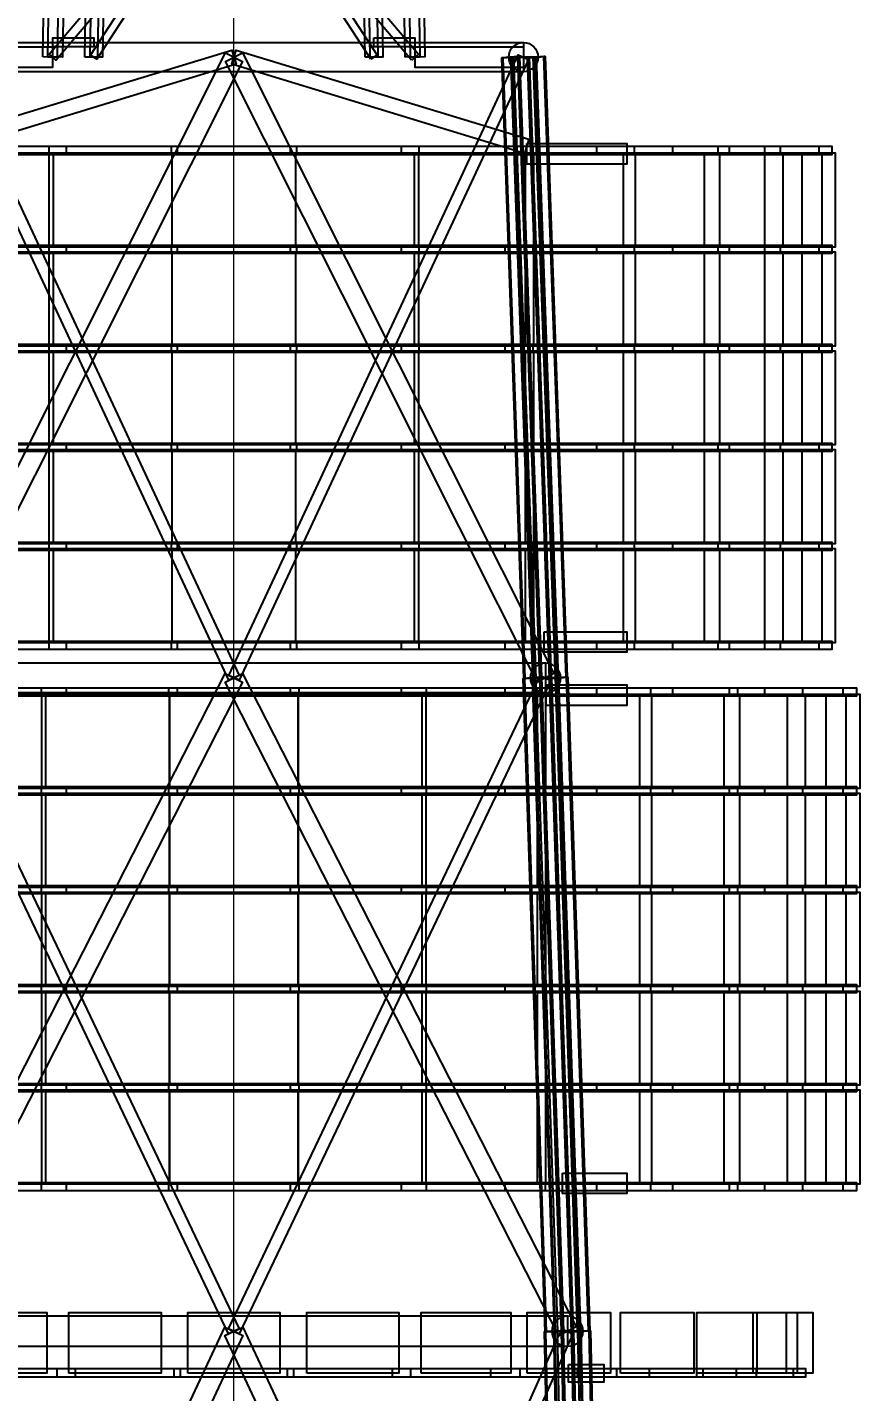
# Model space of a CAD drawing. Header units: millimetres. Extents: x -84906 to 117550, y -3000 to 338000.
# Drawn here: x -2211 to 6700, y 238352 to 252970 of the extents above; entities that cross this region are included whole.
import ezdxf

# ---------------------------------------------------------------- set-up
doc = ezdxf.new("R2010")
doc.units = ezdxf.units.MM
for name, color, linetype, lineweight in [('D-BMK-AXIS', 7, 'Continuous', 13), ('D-STR-ANTN', 7, 'Continuous', 25), ('D-STR-DIM', 7, 'Continuous', 13), ('D-STR-STRC', 7, 'Continuous', 25)]:
    doc.layers.add(name, color=color, linetype=linetype, lineweight=lineweight)
doc.styles.add('OpenSansCondensed-Light', font='OpenSansCondensed-Light.ttf')
doc.styles.add('TOWER_UNICODE', font='Arial Unicode.ttf')
doc.dimstyles.new('EZDXF', dxfattribs={"dimtxt": 0.25, "dimasz": 0.175, "dimexe": 0.375, "dimexo": 0.125, "dimgap": 0.1, "dimtad": 1, "dimlfac": 100, "dimzin": 12, "dimdsep": 46, "dimtxsty": 'OpenSansCondensed-Light', "dimblk": 'ARCHTICK', "dimcen": 2.5, "dimazin": 3, "dimtfac": 0.5, "dimtmove": 2, "dimatfit": 3})

# ---------------------------------------------------------------- blocks, each defined once
blk = doc.blocks.new('_ARCHTICK')
at = {"color": 0, "linetype": 'BYBLOCK', "const_width": 0.15}
blk.add_lwpolyline([(-0.5, -0.5), (0.5, 0.5)], dxfattribs=at)

msp = doc.modelspace()

# ---------------------------------------------------------------- linework, layer by layer
at = {"layer": 'D-BMK-AXIS'}
msp.add_line((0, -3000), (0, 338000), dxfattribs=at)
at = {"layer": 'D-STR-ANTN'}
for points in [[(-2045, 252651.8), (-1969.9, 257151.8), (-1760, 257148.2), (-1835, 252648.2)], [(-2045, 252651.8), (-1969.9, 257151.8), (-1760, 257148.2), (-1835, 252648.2)], [(-1990, 252650.8), (-1914.9, 257150.8), (-1814.9, 257149.2), (-1890, 252649.2)], [(-1990, 252650.8), (-1914.9, 257150.8), (-1814.9, 257149.2), (-1890, 252649.2)], [(-1978.2, 252682.3), (1826.8, 257182.3), (1903.1, 257117.7), (-1901.8, 252617.7)], [(-1978.2, 252682.3), (1826.8, 257182.3), (1903.1, 257117.7), (-1901.8, 252617.7)], [(1901.8, 252617.7), (-1903.1, 257117.7), (-1826.8, 257182.3), (1978.2, 252682.3)], [(1901.8, 252617.7), (-1903.1, 257117.7), (-1826.8, 257182.3), (1978.2, 252682.3)], [(-1595, 252651.6), (-1519.9, 257151.6), (-1330, 257148.4), (-1405, 252648.4)], [(-1595, 252651.6), (-1519.9, 257151.6), (-1330, 257148.4), (-1405, 252648.4)], [(-1540, 252650.7), (-1464.9, 257150.7), (-1384.9, 257149.3), (-1460, 252649.3)], [(-1540, 252650.7), (-1464.9, 257150.7), (-1384.9, 257149.3), (-1460, 252649.3)], [(-1533.5, 252671.8), (1391.4, 257171.8), (1458.5, 257128.2), (-1466.5, 252628.2)], [(-1533.5, 252671.8), (1391.4, 257171.8), (1458.5, 257128.2), (-1466.5, 252628.2)], [(1466.5, 252628.2), (-1458.5, 257128.2), (-1391.4, 257171.8), (1533.5, 252671.8)], [(1466.5, 252628.2), (-1458.5, 257128.2), (-1391.4, 257171.8), (1533.5, 252671.8)], [(1405, 252648.4), (1330, 257148.4), (1519.9, 257151.6), (1595, 252651.6)], [(1405, 252648.4), (1330, 257148.4), (1519.9, 257151.6), (1595, 252651.6)], [(1460, 252649.3), (1384.9, 257149.3), (1464.9, 257150.7), (1540, 252650.7)], [(1460, 252649.3), (1384.9, 257149.3), (1464.9, 257150.7), (1540, 252650.7)], [(1835, 252648.2), (1760, 257148.2), (1969.9, 257151.8), (2045, 252651.8)], [(1835, 252648.2), (1760, 257148.2), (1969.9, 257151.8), (2045, 252651.8)], [(1890, 252649.2), (1814.9, 257149.2), (1914.9, 257150.8), (1990, 252650.8)], [(1890, 252649.2), (1814.9, 257149.2), (1914.9, 257150.8), (1990, 252650.8)], [(-3100, 252760), (-1940, 252760), (-1940, 252540), (-3100, 252540)], [(-3100, 252760), (-1940, 252760), (-1940, 252540), (-3100, 252540)], [(-1497.3, 252762), (-1937.3, 252762), (-1937.3, 252858), (-1497.3, 252858)], [(-1497.3, 252762), (-1937.3, 252762), (-1937.3, 252858), (-1497.3, 252858)], [(1497.3, 252858), (1937.3, 252858), (1937.3, 252762), (1497.3, 252762)], [(1497.3, 252858), (1937.3, 252858), (1937.3, 252762), (1497.3, 252762)], [(3100, 252540), (1940, 252540), (1940, 252760), (3100, 252760)], [(3100, 252540), (1940, 252540), (1940, 252760), (3100, 252760)], [(-3157.3, 251771.5), (-23.3, 252726.5), (23.3, 252573.5), (-3110.6, 251618.5)], [(-3157.3, 251771.5), (-23.3, 252726.5), (23.3, 252573.5), (-3110.6, 251618.5)], [(3110.6, 251618.5), (-23.3, 252573.5), (23.3, 252726.5), (3157.3, 251771.5)], [(3110.6, 251618.5), (-23.3, 252573.5), (23.3, 252726.5), (3157.3, 251771.5)], [(3136.8, 251725), (4207.3, 251725), (4207.3, 251505), (3136.8, 251505)], [(3136.8, 251725), (4207.3, 251725), (4207.3, 251505), (3136.8, 251505)], [(-3206.8, 250615), (-3206.8, 251625), (-1934.4, 251625), (-1934.4, 250615)], [(-3206.8, 250615), (-3206.8, 251625), (-1934.4, 251625), (-1934.4, 250615)], [(-3201.5, 251605), (-3201.5, 251695), (-1795.4, 251695), (-1795.4, 251605)], [(-3201.5, 251605), (-3201.5, 251695), (-1795.4, 251695), (-1795.4, 251605)], [(-1978.6, 251605), (-1978.6, 251695), (-607.3, 251695), (-607.3, 251605)], [(-1978.6, 251605), (-1978.6, 251695), (-607.3, 251695), (-607.3, 251605)], [(-1976.1, 250615), (-1976.1, 251625), (-663.4, 251625), (-663.4, 250615)], [(-1976.1, 250615), (-1976.1, 251625), (-663.4, 251625), (-663.4, 250615)], [(-669.3, 251605), (-669.3, 251695), (669.3, 251695), (669.3, 251605)], [(-669.3, 251605), (-669.3, 251695), (669.3, 251695), (669.3, 251605)], [(-659, 250615), (-659, 251625), (659, 251625), (659, 250615)], [(-659, 250615), (-659, 251625), (659, 251625), (659, 250615)], [(607.3, 251605), (607.3, 251695), (1978.6, 251695), (1978.6, 251605)], [(607.3, 251605), (607.3, 251695), (1978.6, 251695), (1978.6, 251605)], [(663.4, 250615), (663.4, 251625), (1976.1, 251625), (1976.1, 250615)], [(663.4, 250615), (663.4, 251625), (1976.1, 251625), (1976.1, 250615)], [(1795.4, 251605), (1795.4, 251695), (3201.5, 251695), (3201.5, 251605)], [(1795.4, 251605), (1795.4, 251695), (3201.5, 251695), (3201.5, 251605)], [(1934.4, 250615), (1934.4, 251625), (3206.8, 251625), (3206.8, 250615)], [(1934.4, 250615), (1934.4, 251625), (3206.8, 251625), (3206.8, 250615)], [(2905, 251605), (2905, 251695), (4284.4, 251695), (4284.4, 251605)], [(2905, 251605), (2905, 251695), (4284.4, 251695), (4284.4, 251605)], [(3120.7, 250615), (3120.7, 251625), (4297.4, 251625), (4297.4, 250615)], [(3120.7, 250615), (3120.7, 251625), (4297.4, 251625), (4297.4, 250615)], [(3887.6, 251605), (3887.6, 251695), (5180.1, 251695), (5180.1, 251605)], [(3887.6, 251605), (3887.6, 251695), (5180.1, 251695), (5180.1, 251605)], [(4170.7, 250615), (4170.7, 251625), (5200.2, 251625), (5200.2, 250615)], [(4170.7, 250615), (4170.7, 251625), (5200.2, 251625), (5200.2, 250615)], [(4700.4, 251605), (4700.4, 251695), (5849.4, 251695), (5849.4, 251605)], [(4700.4, 251605), (4700.4, 251695), (5849.4, 251695), (5849.4, 251605)], [(5038.4, 250615), (5038.4, 251625), (5875.7, 251625), (5875.7, 250615)], [(5038.4, 250615), (5038.4, 251625), (5875.7, 251625), (5875.7, 250615)], [(5307.7, 251605), (5307.7, 251695), (6263.1, 251695), (6263.1, 251605)], [(5307.7, 251605), (5307.7, 251695), (6263.1, 251695), (6263.1, 251605)], [(5683, 251605), (5683, 251695), (6403, 251695), (6403, 251605)], [(5683, 251605), (5683, 251695), (6403, 251695), (6403, 251605)], [(5685.9, 250615), (5685.9, 251625), (6294.4, 251625), (6294.4, 250615)], [(5685.9, 250615), (5685.9, 251625), (6294.4, 251625), (6294.4, 250615)], [(6084.9, 250615), (6084.9, 251625), (6438, 251625), (6438, 250615)], [(6084.9, 250615), (6084.9, 251625), (6438, 251625), (6438, 250615)], [(-3206.8, 249555), (-3206.8, 250565), (-1934.4, 250565), (-1934.4, 249555)], [(-3206.8, 249555), (-3206.8, 250565), (-1934.4, 250565), (-1934.4, 249555)], [(-3201.5, 250545), (-3201.5, 250635), (-1795.4, 250635), (-1795.4, 250545)], [(-3201.5, 250545), (-3201.5, 250635), (-1795.4, 250635), (-1795.4, 250545)], [(-1978.6, 250545), (-1978.6, 250635), (-607.3, 250635), (-607.3, 250545)], [(-1978.6, 250545), (-1978.6, 250635), (-607.3, 250635), (-607.3, 250545)], [(-1976.1, 249555), (-1976.1, 250565), (-663.4, 250565), (-663.4, 249555)], [(-1976.1, 249555), (-1976.1, 250565), (-663.4, 250565), (-663.4, 249555)], [(-669.3, 250545), (-669.3, 250635), (669.3, 250635), (669.3, 250545)], [(-669.3, 250545), (-669.3, 250635), (669.3, 250635), (669.3, 250545)], [(-659, 249555), (-659, 250565), (659, 250565), (659, 249555)], [(-659, 249555), (-659, 250565), (659, 250565), (659, 249555)], [(607.3, 250545), (607.3, 250635), (1978.6, 250635), (1978.6, 250545)], [(607.3, 250545), (607.3, 250635), (1978.6, 250635), (1978.6, 250545)], [(663.4, 249555), (663.4, 250565), (1976.1, 250565), (1976.1, 249555)], [(663.4, 249555), (663.4, 250565), (1976.1, 250565), (1976.1, 249555)], [(1795.4, 250545), (1795.4, 250635), (3201.5, 250635), (3201.5, 250545)], [(1795.4, 250545), (1795.4, 250635), (3201.5, 250635), (3201.5, 250545)], [(1934.4, 249555), (1934.4, 250565), (3206.8, 250565), (3206.8, 249555)], [(1934.4, 249555), (1934.4, 250565), (3206.8, 250565), (3206.8, 249555)], [(2905, 250545), (2905, 250635), (4284.4, 250635), (4284.4, 250545)], [(2905, 250545), (2905, 250635), (4284.4, 250635), (4284.4, 250545)], [(3120.7, 249555), (3120.7, 250565), (4297.4, 250565), (4297.4, 249555)], [(3120.7, 249555), (3120.7, 250565), (4297.4, 250565), (4297.4, 249555)], [(3887.6, 250545), (3887.6, 250635), (5180.1, 250635), (5180.1, 250545)], [(3887.6, 250545), (3887.6, 250635), (5180.1, 250635), (5180.1, 250545)], [(4170.7, 249555), (4170.7, 250565), (5200.2, 250565), (5200.2, 249555)], [(4170.7, 249555), (4170.7, 250565), (5200.2, 250565), (5200.2, 249555)], [(4700.4, 250545), (4700.4, 250635), (5849.4, 250635), (5849.4, 250545)], [(4700.4, 250545), (4700.4, 250635), (5849.4, 250635), (5849.4, 250545)], [(5038.4, 249555), (5038.4, 250565), (5875.7, 250565), (5875.7, 249555)], [(5038.4, 249555), (5038.4, 250565), (5875.7, 250565), (5875.7, 249555)], [(5307.7, 250545), (5307.7, 250635), (6263.1, 250635), (6263.1, 250545)], [(5307.7, 250545), (5307.7, 250635), (6263.1, 250635), (6263.1, 250545)], [(5683, 250545), (5683, 250635), (6403, 250635), (6403, 250545)], [(5683, 250545), (5683, 250635), (6403, 250635), (6403, 250545)], [(5685.9, 249555), (5685.9, 250565), (6294.4, 250565), (6294.4, 249555)], [(5685.9, 249555), (5685.9, 250565), (6294.4, 250565), (6294.4, 249555)], [(6084.9, 249555), (6084.9, 250565), (6438, 250565), (6438, 249555)], [(6084.9, 249555), (6084.9, 250565), (6438, 250565), (6438, 249555)], [(-3201.5, 249485), (-3201.5, 249575), (-1795.4, 249575), (-1795.4, 249485)], [(-3201.5, 249485), (-3201.5, 249575), (-1795.4, 249575), (-1795.4, 249485)], [(-1978.6, 249485), (-1978.6, 249575), (-607.3, 249575), (-607.3, 249485)], [(-1978.6, 249485), (-1978.6, 249575), (-607.3, 249575), (-607.3, 249485)], [(-669.3, 249485), (-669.3, 249575), (669.3, 249575), (669.3, 249485)], [(-669.3, 249485), (-669.3, 249575), (669.3, 249575), (669.3, 249485)], [(607.3, 249485), (607.3, 249575), (1978.6, 249575), (1978.6, 249485)], [(607.3, 249485), (607.3, 249575), (1978.6, 249575), (1978.6, 249485)], [(1795.4, 249485), (1795.4, 249575), (3201.5, 249575), (3201.5, 249485)], [(1795.4, 249485), (1795.4, 249575), (3201.5, 249575), (3201.5, 249485)], [(2905, 249485), (2905, 249575), (4284.4, 249575), (4284.4, 249485)], [(2905, 249485), (2905, 249575), (4284.4, 249575), (4284.4, 249485)], [(3887.6, 249485), (3887.6, 249575), (5180.1, 249575), (5180.1, 249485)], [(3887.6, 249485), (3887.6, 249575), (5180.1, 249575), (5180.1, 249485)], [(4700.4, 249485), (4700.4, 249575), (5849.4, 249575), (5849.4, 249485)], [(4700.4, 249485), (4700.4, 249575), (5849.4, 249575), (5849.4, 249485)], [(5307.7, 249485), (5307.7, 249575), (6263.1, 249575), (6263.1, 249485)], [(5307.7, 249485), (5307.7, 249575), (6263.1, 249575), (6263.1, 249485)], [(5683, 249485), (5683, 249575), (6403, 249575), (6403, 249485)], [(5683, 249485), (5683, 249575), (6403, 249575), (6403, 249485)], [(-3206.8, 248495), (-3206.8, 249505), (-1934.4, 249505), (-1934.4, 248495)], [(-3206.8, 248495), (-3206.8, 249505), (-1934.4, 249505), (-1934.4, 248495)], [(-1976.1, 248495), (-1976.1, 249505), (-663.4, 249505), (-663.4, 248495)], [(-1976.1, 248495), (-1976.1, 249505), (-663.4, 249505), (-663.4, 248495)], [(-659, 248495), (-659, 249505), (659, 249505), (659, 248495)], [(-659, 248495), (-659, 249505), (659, 249505), (659, 248495)], [(663.4, 248495), (663.4, 249505), (1976.1, 249505), (1976.1, 248495)], [(663.4, 248495), (663.4, 249505), (1976.1, 249505), (1976.1, 248495)], [(1934.4, 248495), (1934.4, 249505), (3206.8, 249505), (3206.8, 248495)], [(1934.4, 248495), (1934.4, 249505), (3206.8, 249505), (3206.8, 248495)], [(3120.7, 248495), (3120.7, 249505), (4297.4, 249505), (4297.4, 248495)], [(3120.7, 248495), (3120.7, 249505), (4297.4, 249505), (4297.4, 248495)], [(4170.7, 248495), (4170.7, 249505), (5200.2, 249505), (5200.2, 248495)], [(4170.7, 248495), (4170.7, 249505), (5200.2, 249505), (5200.2, 248495)], [(5038.4, 248495), (5038.4, 249505), (5875.7, 249505), (5875.7, 248495)], [(5038.4, 248495), (5038.4, 249505), (5875.7, 249505), (5875.7, 248495)], [(5685.9, 248495), (5685.9, 249505), (6294.4, 249505), (6294.4, 248495)], [(5685.9, 248495), (5685.9, 249505), (6294.4, 249505), (6294.4, 248495)], [(6084.9, 248495), (6084.9, 249505), (6438, 249505), (6438, 248495)], [(6084.9, 248495), (6084.9, 249505), (6438, 249505), (6438, 248495)], [(-3201.5, 248425), (-3201.5, 248515), (-1795.4, 248515), (-1795.4, 248425)], [(-3201.5, 248425), (-3201.5, 248515), (-1795.4, 248515), (-1795.4, 248425)], [(-1978.6, 248425), (-1978.6, 248515), (-607.3, 248515), (-607.3, 248425)], [(-1978.6, 248425), (-1978.6, 248515), (-607.3, 248515), (-607.3, 248425)], [(-669.3, 248425), (-669.3, 248515), (669.3, 248515), (669.3, 248425)], [(-669.3, 248425), (-669.3, 248515), (669.3, 248515), (669.3, 248425)], [(607.3, 248425), (607.3, 248515), (1978.6, 248515), (1978.6, 248425)], [(607.3, 248425), (607.3, 248515), (1978.6, 248515), (1978.6, 248425)], [(1795.4, 248425), (1795.4, 248515), (3201.5, 248515), (3201.5, 248425)], [(1795.4, 248425), (1795.4, 248515), (3201.5, 248515), (3201.5, 248425)], [(2905, 248425), (2905, 248515), (4284.4, 248515), (4284.4, 248425)], [(2905, 248425), (2905, 248515), (4284.4, 248515), (4284.4, 248425)], [(3887.6, 248425), (3887.6, 248515), (5180.1, 248515), (5180.1, 248425)], [(3887.6, 248425), (3887.6, 248515), (5180.1, 248515), (5180.1, 248425)], [(4700.4, 248425), (4700.4, 248515), (5849.4, 248515), (5849.4, 248425)], [(4700.4, 248425), (4700.4, 248515), (5849.4, 248515), (5849.4, 248425)], [(5307.7, 248425), (5307.7, 248515), (6263.1, 248515), (6263.1, 248425)], [(5307.7, 248425), (5307.7, 248515), (6263.1, 248515), (6263.1, 248425)], [(5683, 248425), (5683, 248515), (6403, 248515), (6403, 248425)], [(5683, 248425), (5683, 248515), (6403, 248515), (6403, 248425)], [(-3206.8, 247435), (-3206.8, 248445), (-1934.4, 248445), (-1934.4, 247435)], [(-3206.8, 247435), (-3206.8, 248445), (-1934.4, 248445), (-1934.4, 247435)], [(-1976.1, 247435), (-1976.1, 248445), (-663.4, 248445), (-663.4, 247435)], [(-1976.1, 247435), (-1976.1, 248445), (-663.4, 248445), (-663.4, 247435)], [(-659, 247435), (-659, 248445), (659, 248445), (659, 247435)], [(-659, 247435), (-659, 248445), (659, 248445), (659, 247435)], [(663.4, 247435), (663.4, 248445), (1976.1, 248445), (1976.1, 247435)], [(663.4, 247435), (663.4, 248445), (1976.1, 248445), (1976.1, 247435)], [(1934.4, 247435), (1934.4, 248445), (3206.8, 248445), (3206.8, 247435)], [(1934.4, 247435), (1934.4, 248445), (3206.8, 248445), (3206.8, 247435)], [(3120.7, 247435), (3120.7, 248445), (4297.4, 248445), (4297.4, 247435)], [(3120.7, 247435), (3120.7, 248445), (4297.4, 248445), (4297.4, 247435)], [(4170.7, 247435), (4170.7, 248445), (5200.2, 248445), (5200.2, 247435)], [(4170.7, 247435), (4170.7, 248445), (5200.2, 248445), (5200.2, 247435)], [(5038.4, 247435), (5038.4, 248445), (5875.7, 248445), (5875.7, 247435)], [(5038.4, 247435), (5038.4, 248445), (5875.7, 248445), (5875.7, 247435)], [(5685.9, 247435), (5685.9, 248445), (6294.4, 248445), (6294.4, 247435)], [(5685.9, 247435), (5685.9, 248445), (6294.4, 248445), (6294.4, 247435)], [(6084.9, 247435), (6084.9, 248445), (6438, 248445), (6438, 247435)], [(6084.9, 247435), (6084.9, 248445), (6438, 248445), (6438, 247435)], [(-3206.8, 246375), (-3206.8, 247385), (-1934.4, 247385), (-1934.4, 246375)], [(-3206.8, 246375), (-3206.8, 247385), (-1934.4, 247385), (-1934.4, 246375)], [(-3201.5, 247365), (-3201.5, 247455), (-1795.4, 247455), (-1795.4, 247365)], [(-3201.5, 247365), (-3201.5, 247455), (-1795.4, 247455), (-1795.4, 247365)], [(-1978.6, 247365), (-1978.6, 247455), (-607.3, 247455), (-607.3, 247365)], [(-1978.6, 247365), (-1978.6, 247455), (-607.3, 247455), (-607.3, 247365)], [(-1976.1, 246375), (-1976.1, 247385), (-663.4, 247385), (-663.4, 246375)], [(-1976.1, 246375), (-1976.1, 247385), (-663.4, 247385), (-663.4, 246375)], [(-669.3, 247365), (-669.3, 247455), (669.3, 247455), (669.3, 247365)], [(-669.3, 247365), (-669.3, 247455), (669.3, 247455), (669.3, 247365)], [(-659, 246375), (-659, 247385), (659, 247385), (659, 246375)], [(-659, 246375), (-659, 247385), (659, 247385), (659, 246375)], [(607.3, 247365), (607.3, 247455), (1978.6, 247455), (1978.6, 247365)], [(607.3, 247365), (607.3, 247455), (1978.6, 247455), (1978.6, 247365)], [(663.4, 246375), (663.4, 247385), (1976.1, 247385), (1976.1, 246375)], [(663.4, 246375), (663.4, 247385), (1976.1, 247385), (1976.1, 246375)], [(1795.4, 247365), (1795.4, 247455), (3201.5, 247455), (3201.5, 247365)], [(1795.4, 247365), (1795.4, 247455), (3201.5, 247455), (3201.5, 247365)], [(1934.4, 246375), (1934.4, 247385), (3206.8, 247385), (3206.8, 246375)], [(1934.4, 246375), (1934.4, 247385), (3206.8, 247385), (3206.8, 246375)], [(2905, 247365), (2905, 247455), (4284.4, 247455), (4284.4, 247365)], [(2905, 247365), (2905, 247455), (4284.4, 247455), (4284.4, 247365)], [(3120.7, 246375), (3120.7, 247385), (4297.4, 247385), (4297.4, 246375)], [(3120.7, 246375), (3120.7, 247385), (4297.4, 247385), (4297.4, 246375)], [(3887.6, 247365), (3887.6, 247455), (5180.1, 247455), (5180.1, 247365)], [(3887.6, 247365), (3887.6, 247455), (5180.1, 247455), (5180.1, 247365)], [(4170.7, 246375), (4170.7, 247385), (5200.2, 247385), (5200.2, 246375)], [(4170.7, 246375), (4170.7, 247385), (5200.2, 247385), (5200.2, 246375)], [(4700.4, 247365), (4700.4, 247455), (5849.4, 247455), (5849.4, 247365)], [(4700.4, 247365), (4700.4, 247455), (5849.4, 247455), (5849.4, 247365)], [(5038.4, 246375), (5038.4, 247385), (5875.7, 247385), (5875.7, 246375)], [(5038.4, 246375), (5038.4, 247385), (5875.7, 247385), (5875.7, 246375)], [(5307.7, 247365), (5307.7, 247455), (6263.1, 247455), (6263.1, 247365)], [(5307.7, 247365), (5307.7, 247455), (6263.1, 247455), (6263.1, 247365)], [(5683, 247365), (5683, 247455), (6403, 247455), (6403, 247365)], [(5683, 247365), (5683, 247455), (6403, 247455), (6403, 247365)], [(5685.9, 246375), (5685.9, 247385), (6294.4, 247385), (6294.4, 246375)], [(5685.9, 246375), (5685.9, 247385), (6294.4, 247385), (6294.4, 246375)], [(6084.9, 246375), (6084.9, 247385), (6438, 247385), (6438, 246375)], [(6084.9, 246375), (6084.9, 247385), (6438, 247385), (6438, 246375)], [(3322.8, 246495), (4207.3, 246495), (4207.3, 246275), (3322.8, 246275)], [(3322.8, 246495), (4207.3, 246495), (4207.3, 246275), (3322.8, 246275)], [(-3201.5, 246305), (-3201.5, 246395), (-1795.4, 246395), (-1795.4, 246305)], [(-3201.5, 246305), (-3201.5, 246395), (-1795.4, 246395), (-1795.4, 246305)], [(-1978.6, 246305), (-1978.6, 246395), (-607.3, 246395), (-607.3, 246305)], [(-1978.6, 246305), (-1978.6, 246395), (-607.3, 246395), (-607.3, 246305)], [(-669.3, 246305), (-669.3, 246395), (669.3, 246395), (669.3, 246305)], [(-669.3, 246305), (-669.3, 246395), (669.3, 246395), (669.3, 246305)], [(607.3, 246305), (607.3, 246395), (1978.6, 246395), (1978.6, 246305)], [(607.3, 246305), (607.3, 246395), (1978.6, 246395), (1978.6, 246305)], [(1795.4, 246305), (1795.4, 246395), (3201.5, 246395), (3201.5, 246305)], [(1795.4, 246305), (1795.4, 246395), (3201.5, 246395), (3201.5, 246305)], [(2905, 246305), (2905, 246395), (4284.4, 246395), (4284.4, 246305)], [(2905, 246305), (2905, 246395), (4284.4, 246395), (4284.4, 246305)], [(3887.6, 246305), (3887.6, 246395), (5180.1, 246395), (5180.1, 246305)], [(3887.6, 246305), (3887.6, 246395), (5180.1, 246395), (5180.1, 246305)], [(4700.4, 246305), (4700.4, 246395), (5849.4, 246395), (5849.4, 246305)], [(4700.4, 246305), (4700.4, 246395), (5849.4, 246395), (5849.4, 246305)], [(5307.7, 246305), (5307.7, 246395), (6263.1, 246395), (6263.1, 246305)], [(5307.7, 246305), (5307.7, 246395), (6263.1, 246395), (6263.1, 246305)], [(5683, 246305), (5683, 246395), (6403, 246395), (6403, 246305)], [(5683, 246305), (5683, 246395), (6403, 246395), (6403, 246305)], [(-3332.5, 245805), (-3332.5, 245895), (-1795.4, 245895), (-1795.4, 245805)], [(-3332.5, 245805), (-3332.5, 245895), (-1795.4, 245895), (-1795.4, 245805)], [(-2059.6, 245805), (-2059.6, 245895), (-607.3, 245895), (-607.3, 245805)], [(-2059.6, 245805), (-2059.6, 245895), (-607.3, 245895), (-607.3, 245805)], [(-696.7, 245805), (-696.7, 245895), (696.7, 245895), (696.7, 245805)], [(-696.7, 245805), (-696.7, 245895), (696.7, 245895), (696.7, 245805)], [(607.3, 245805), (607.3, 245895), (2059.6, 245895), (2059.6, 245805)], [(607.3, 245805), (607.3, 245895), (2059.6, 245895), (2059.6, 245805)], [(1795.4, 245805), (1795.4, 245895), (3332.5, 245895), (3332.5, 245805)], [(1795.4, 245805), (1795.4, 245895), (3332.5, 245895), (3332.5, 245805)], [(2905, 245805), (2905, 245895), (4459.8, 245895), (4459.8, 245805)], [(2905, 245805), (2905, 245895), (4459.8, 245895), (4459.8, 245805)], [(3342.7, 245925), (4207.3, 245925), (4207.3, 245705), (3342.7, 245705)], [(3342.7, 245925), (4207.3, 245925), (4207.3, 245705), (3342.7, 245705)], [(3887.6, 245805), (3887.6, 245895), (5392.1, 245895), (5392.1, 245805)], [(3887.6, 245805), (3887.6, 245895), (5392.1, 245895), (5392.1, 245805)], [(4700.4, 245805), (4700.4, 245895), (6088.8, 245895), (6088.8, 245805)], [(4700.4, 245805), (4700.4, 245895), (6088.8, 245895), (6088.8, 245805)], [(5307.7, 245805), (5307.7, 245895), (6519.4, 245895), (6519.4, 245805)], [(5307.7, 245805), (5307.7, 245895), (6519.4, 245895), (6519.4, 245805)], [(5683, 245805), (5683, 245895), (6665, 245895), (6665, 245805)], [(5683, 245805), (5683, 245895), (6665, 245895), (6665, 245805)], [(-3337.3, 244815), (-3337.3, 245825), (-2015.9, 245825), (-2015.9, 244815)], [(-3337.3, 244815), (-3337.3, 245825), (-2015.9, 245825), (-2015.9, 244815)], [(-2056.5, 244815), (-2056.5, 245825), (-691.4, 245825), (-691.4, 244815)], [(-2056.5, 244815), (-2056.5, 245825), (-691.4, 245825), (-691.4, 244815)], [(-685.8, 244815), (-685.8, 245825), (685.8, 245825), (685.8, 244815)], [(-685.8, 244815), (-685.8, 245825), (685.8, 245825), (685.8, 244815)], [(691.4, 244815), (691.4, 245825), (2056.5, 245825), (2056.5, 244815)], [(691.4, 244815), (691.4, 245825), (2056.5, 245825), (2056.5, 244815)], [(2015.9, 244815), (2015.9, 245825), (3337.3, 245825), (3337.3, 244815)], [(2015.9, 244815), (2015.9, 245825), (3337.3, 245825), (3337.3, 244815)], [(3252.2, 244815), (3252.2, 245825), (4472.3, 245825), (4472.3, 244815)], [(3252.2, 244815), (3252.2, 245825), (4472.3, 245825), (4472.3, 244815)], [(4346.5, 244815), (4346.5, 245825), (5411.8, 245825), (5411.8, 244815)], [(4346.5, 244815), (4346.5, 245825), (5411.8, 245825), (5411.8, 244815)], [(5250.7, 244815), (5250.7, 245825), (6114.8, 245825), (6114.8, 244815)], [(5250.7, 244815), (5250.7, 245825), (6114.8, 245825), (6114.8, 244815)], [(5925.5, 244815), (5925.5, 245825), (6550.5, 245825), (6550.5, 244815)], [(5925.5, 244815), (5925.5, 245825), (6550.5, 245825), (6550.5, 244815)], [(6341.3, 244815), (6341.3, 245825), (6700, 245825), (6700, 244815)], [(6341.3, 244815), (6341.3, 245825), (6700, 245825), (6700, 244815)], [(-3337.3, 243755), (-3337.3, 244765), (-2015.9, 244765), (-2015.9, 243755)], [(-3337.3, 243755), (-3337.3, 244765), (-2015.9, 244765), (-2015.9, 243755)], [(-3332.5, 244745), (-3332.5, 244835), (-1795.4, 244835), (-1795.4, 244745)], [(-3332.5, 244745), (-3332.5, 244835), (-1795.4, 244835), (-1795.4, 244745)], [(-2059.6, 244745), (-2059.6, 244835), (-607.3, 244835), (-607.3, 244745)], [(-2059.6, 244745), (-2059.6, 244835), (-607.3, 244835), (-607.3, 244745)], [(-2056.5, 243755), (-2056.5, 244765), (-691.4, 244765), (-691.4, 243755)], [(-2056.5, 243755), (-2056.5, 244765), (-691.4, 244765), (-691.4, 243755)], [(-696.7, 244745), (-696.7, 244835), (696.7, 244835), (696.7, 244745)], [(-696.7, 244745), (-696.7, 244835), (696.7, 244835), (696.7, 244745)], [(-685.8, 243755), (-685.8, 244765), (685.8, 244765), (685.8, 243755)], [(-685.8, 243755), (-685.8, 244765), (685.8, 244765), (685.8, 243755)], [(607.3, 244745), (607.3, 244835), (2059.6, 244835), (2059.6, 244745)], [(607.3, 244745), (607.3, 244835), (2059.6, 244835), (2059.6, 244745)], [(691.4, 243755), (691.4, 244765), (2056.5, 244765), (2056.5, 243755)], [(691.4, 243755), (691.4, 244765), (2056.5, 244765), (2056.5, 243755)], [(1795.4, 244745), (1795.4, 244835), (3332.5, 244835), (3332.5, 244745)], [(1795.4, 244745), (1795.4, 244835), (3332.5, 244835), (3332.5, 244745)], [(2015.9, 243755), (2015.9, 244765), (3337.3, 244765), (3337.3, 243755)], [(2015.9, 243755), (2015.9, 244765), (3337.3, 244765), (3337.3, 243755)], [(2905, 244745), (2905, 244835), (4459.8, 244835), (4459.8, 244745)], [(2905, 244745), (2905, 244835), (4459.8, 244835), (4459.8, 244745)], [(3252.2, 243755), (3252.2, 244765), (4472.3, 244765), (4472.3, 243755)], [(3252.2, 243755), (3252.2, 244765), (4472.3, 244765), (4472.3, 243755)], [(3887.6, 244745), (3887.6, 244835), (5392.1, 244835), (5392.1, 244745)], [(3887.6, 244745), (3887.6, 244835), (5392.1, 244835), (5392.1, 244745)], [(4346.5, 243755), (4346.5, 244765), (5411.8, 244765), (5411.8, 243755)], [(4346.5, 243755), (4346.5, 244765), (5411.8, 244765), (5411.8, 243755)], [(4700.4, 244745), (4700.4, 244835), (6088.8, 244835), (6088.8, 244745)], [(4700.4, 244745), (4700.4, 244835), (6088.8, 244835), (6088.8, 244745)], [(5250.7, 243755), (5250.7, 244765), (6114.8, 244765), (6114.8, 243755)], [(5250.7, 243755), (5250.7, 244765), (6114.8, 244765), (6114.8, 243755)], [(5307.7, 244745), (5307.7, 244835), (6519.4, 244835), (6519.4, 244745)], [(5307.7, 244745), (5307.7, 244835), (6519.4, 244835), (6519.4, 244745)], [(5683, 244745), (5683, 244835), (6665, 244835), (6665, 244745)], [(5683, 244745), (5683, 244835), (6665, 244835), (6665, 244745)], [(5925.5, 243755), (5925.5, 244765), (6550.5, 244765), (6550.5, 243755)], [(5925.5, 243755), (5925.5, 244765), (6550.5, 244765), (6550.5, 243755)], [(6341.3, 243755), (6341.3, 244765), (6700, 244765), (6700, 243755)], [(6341.3, 243755), (6341.3, 244765), (6700, 244765), (6700, 243755)], [(-3337.3, 242695), (-3337.3, 243705), (-2015.9, 243705), (-2015.9, 242695)], [(-3337.3, 242695), (-3337.3, 243705), (-2015.9, 243705), (-2015.9, 242695)], [(-3332.5, 243685), (-3332.5, 243775), (-1795.4, 243775), (-1795.4, 243685)], [(-3332.5, 243685), (-3332.5, 243775), (-1795.4, 243775), (-1795.4, 243685)], [(-2059.6, 243685), (-2059.6, 243775), (-607.3, 243775), (-607.3, 243685)], [(-2059.6, 243685), (-2059.6, 243775), (-607.3, 243775), (-607.3, 243685)], [(-2056.5, 242695), (-2056.5, 243705), (-691.4, 243705), (-691.4, 242695)], [(-2056.5, 242695), (-2056.5, 243705), (-691.4, 243705), (-691.4, 242695)], [(-696.7, 243685), (-696.7, 243775), (696.7, 243775), (696.7, 243685)], [(-696.7, 243685), (-696.7, 243775), (696.7, 243775), (696.7, 243685)], [(-685.8, 242695), (-685.8, 243705), (685.8, 243705), (685.8, 242695)], [(-685.8, 242695), (-685.8, 243705), (685.8, 243705), (685.8, 242695)], [(607.3, 243685), (607.3, 243775), (2059.6, 243775), (2059.6, 243685)], [(607.3, 243685), (607.3, 243775), (2059.6, 243775), (2059.6, 243685)], [(691.4, 242695), (691.4, 243705), (2056.5, 243705), (2056.5, 242695)], [(691.4, 242695), (691.4, 243705), (2056.5, 243705), (2056.5, 242695)], [(1795.4, 243685), (1795.4, 243775), (3332.5, 243775), (3332.5, 243685)], [(1795.4, 243685), (1795.4, 243775), (3332.5, 243775), (3332.5, 243685)], [(2015.9, 242695), (2015.9, 243705), (3337.3, 243705), (3337.3, 242695)], [(2015.9, 242695), (2015.9, 243705), (3337.3, 243705), (3337.3, 242695)], [(2905, 243685), (2905, 243775), (4459.8, 243775), (4459.8, 243685)], [(2905, 243685), (2905, 243775), (4459.8, 243775), (4459.8, 243685)], [(3252.2, 242695), (3252.2, 243705), (4472.3, 243705), (4472.3, 242695)], [(3252.2, 242695), (3252.2, 243705), (4472.3, 243705), (4472.3, 242695)], [(3887.6, 243685), (3887.6, 243775), (5392.1, 243775), (5392.1, 243685)], [(3887.6, 243685), (3887.6, 243775), (5392.1, 243775), (5392.1, 243685)], [(4346.5, 242695), (4346.5, 243705), (5411.8, 243705), (5411.8, 242695)], [(4346.5, 242695), (4346.5, 243705), (5411.8, 243705), (5411.8, 242695)], [(4700.4, 243685), (4700.4, 243775), (6088.8, 243775), (6088.8, 243685)], [(4700.4, 243685), (4700.4, 243775), (6088.8, 243775), (6088.8, 243685)], [(5250.7, 242695), (5250.7, 243705), (6114.8, 243705), (6114.8, 242695)], [(5250.7, 242695), (5250.7, 243705), (6114.8, 243705), (6114.8, 242695)], [(5307.7, 243685), (5307.7, 243775), (6519.4, 243775), (6519.4, 243685)], [(5307.7, 243685), (5307.7, 243775), (6519.4, 243775), (6519.4, 243685)], [(5683, 243685), (5683, 243775), (6665, 243775), (6665, 243685)], [(5683, 243685), (5683, 243775), (6665, 243775), (6665, 243685)], [(5925.5, 242695), (5925.5, 243705), (6550.5, 243705), (6550.5, 242695)], [(5925.5, 242695), (5925.5, 243705), (6550.5, 243705), (6550.5, 242695)], [(6341.3, 242695), (6341.3, 243705), (6700, 243705), (6700, 242695)], [(6341.3, 242695), (6341.3, 243705), (6700, 243705), (6700, 242695)], [(-3332.5, 242625), (-3332.5, 242715), (-1795.4, 242715), (-1795.4, 242625)], [(-3332.5, 242625), (-3332.5, 242715), (-1795.4, 242715), (-1795.4, 242625)], [(-2059.6, 242625), (-2059.6, 242715), (-607.3, 242715), (-607.3, 242625)], [(-2059.6, 242625), (-2059.6, 242715), (-607.3, 242715), (-607.3, 242625)], [(-696.7, 242625), (-696.7, 242715), (696.7, 242715), (696.7, 242625)], [(-696.7, 242625), (-696.7, 242715), (696.7, 242715), (696.7, 242625)], [(607.3, 242625), (607.3, 242715), (2059.6, 242715), (2059.6, 242625)], [(607.3, 242625), (607.3, 242715), (2059.6, 242715), (2059.6, 242625)], [(1795.4, 242625), (1795.4, 242715), (3332.5, 242715), (3332.5, 242625)], [(1795.4, 242625), (1795.4, 242715), (3332.5, 242715), (3332.5, 242625)], [(2905, 242625), (2905, 242715), (4459.8, 242715), (4459.8, 242625)], [(2905, 242625), (2905, 242715), (4459.8, 242715), (4459.8, 242625)], [(3887.6, 242625), (3887.6, 242715), (5392.1, 242715), (5392.1, 242625)], [(3887.6, 242625), (3887.6, 242715), (5392.1, 242715), (5392.1, 242625)], [(4700.4, 242625), (4700.4, 242715), (6088.8, 242715), (6088.8, 242625)], [(4700.4, 242625), (4700.4, 242715), (6088.8, 242715), (6088.8, 242625)], [(5307.7, 242625), (5307.7, 242715), (6519.4, 242715), (6519.4, 242625)], [(5307.7, 242625), (5307.7, 242715), (6519.4, 242715), (6519.4, 242625)], [(5683, 242625), (5683, 242715), (6665, 242715), (6665, 242625)], [(5683, 242625), (5683, 242715), (6665, 242715), (6665, 242625)], [(-3337.3, 241635), (-3337.3, 242645), (-2015.9, 242645), (-2015.9, 241635)], [(-3337.3, 241635), (-3337.3, 242645), (-2015.9, 242645), (-2015.9, 241635)], [(-2056.5, 241635), (-2056.5, 242645), (-691.4, 242645), (-691.4, 241635)], [(-2056.5, 241635), (-2056.5, 242645), (-691.4, 242645), (-691.4, 241635)], [(-685.8, 241635), (-685.8, 242645), (685.8, 242645), (685.8, 241635)], [(-685.8, 241635), (-685.8, 242645), (685.8, 242645), (685.8, 241635)], [(691.4, 241635), (691.4, 242645), (2056.5, 242645), (2056.5, 241635)], [(691.4, 241635), (691.4, 242645), (2056.5, 242645), (2056.5, 241635)], [(2015.9, 241635), (2015.9, 242645), (3337.3, 242645), (3337.3, 241635)], [(2015.9, 241635), (2015.9, 242645), (3337.3, 242645), (3337.3, 241635)], [(3252.2, 241635), (3252.2, 242645), (4472.3, 242645), (4472.3, 241635)], [(3252.2, 241635), (3252.2, 242645), (4472.3, 242645), (4472.3, 241635)], [(4346.5, 241635), (4346.5, 242645), (5411.8, 242645), (5411.8, 241635)], [(4346.5, 241635), (4346.5, 242645), (5411.8, 242645), (5411.8, 241635)], [(5250.7, 241635), (5250.7, 242645), (6114.8, 242645), (6114.8, 241635)], [(5250.7, 241635), (5250.7, 242645), (6114.8, 242645), (6114.8, 241635)], [(5925.5, 241635), (5925.5, 242645), (6550.5, 242645), (6550.5, 241635)], [(5925.5, 241635), (5925.5, 242645), (6550.5, 242645), (6550.5, 241635)], [(6341.3, 241635), (6341.3, 242645), (6700, 242645), (6700, 241635)], [(6341.3, 241635), (6341.3, 242645), (6700, 242645), (6700, 241635)], [(-3332.5, 241565), (-3332.5, 241655), (-1795.4, 241655), (-1795.4, 241565)], [(-3332.5, 241565), (-3332.5, 241655), (-1795.4, 241655), (-1795.4, 241565)], [(-2059.6, 241565), (-2059.6, 241655), (-607.3, 241655), (-607.3, 241565)], [(-2059.6, 241565), (-2059.6, 241655), (-607.3, 241655), (-607.3, 241565)], [(-696.7, 241565), (-696.7, 241655), (696.7, 241655), (696.7, 241565)], [(-696.7, 241565), (-696.7, 241655), (696.7, 241655), (696.7, 241565)], [(607.3, 241565), (607.3, 241655), (2059.6, 241655), (2059.6, 241565)], [(607.3, 241565), (607.3, 241655), (2059.6, 241655), (2059.6, 241565)], [(1795.4, 241565), (1795.4, 241655), (3332.5, 241655), (3332.5, 241565)], [(1795.4, 241565), (1795.4, 241655), (3332.5, 241655), (3332.5, 241565)], [(2905, 241565), (2905, 241655), (4459.8, 241655), (4459.8, 241565)], [(2905, 241565), (2905, 241655), (4459.8, 241655), (4459.8, 241565)], [(3887.6, 241565), (3887.6, 241655), (5392.1, 241655), (5392.1, 241565)], [(3887.6, 241565), (3887.6, 241655), (5392.1, 241655), (5392.1, 241565)], [(4700.4, 241565), (4700.4, 241655), (6088.8, 241655), (6088.8, 241565)], [(4700.4, 241565), (4700.4, 241655), (6088.8, 241655), (6088.8, 241565)], [(5307.7, 241565), (5307.7, 241655), (6519.4, 241655), (6519.4, 241565)], [(5307.7, 241565), (5307.7, 241655), (6519.4, 241655), (6519.4, 241565)], [(5683, 241565), (5683, 241655), (6665, 241655), (6665, 241565)], [(5683, 241565), (5683, 241655), (6665, 241655), (6665, 241565)], [(-3337.3, 240575), (-3337.3, 241585), (-2015.9, 241585), (-2015.9, 240575)], [(-3337.3, 240575), (-3337.3, 241585), (-2015.9, 241585), (-2015.9, 240575)], [(-2056.5, 240575), (-2056.5, 241585), (-691.4, 241585), (-691.4, 240575)], [(-2056.5, 240575), (-2056.5, 241585), (-691.4, 241585), (-691.4, 240575)], [(-685.8, 240575), (-685.8, 241585), (685.8, 241585), (685.8, 240575)], [(-685.8, 240575), (-685.8, 241585), (685.8, 241585), (685.8, 240575)], [(691.4, 240575), (691.4, 241585), (2056.5, 241585), (2056.5, 240575)], [(691.4, 240575), (691.4, 241585), (2056.5, 241585), (2056.5, 240575)], [(2015.9, 240575), (2015.9, 241585), (3337.3, 241585), (3337.3, 240575)], [(2015.9, 240575), (2015.9, 241585), (3337.3, 241585), (3337.3, 240575)], [(3252.2, 240575), (3252.2, 241585), (4472.3, 241585), (4472.3, 240575)], [(3252.2, 240575), (3252.2, 241585), (4472.3, 241585), (4472.3, 240575)], [(4346.5, 240575), (4346.5, 241585), (5411.8, 241585), (5411.8, 240575)], [(4346.5, 240575), (4346.5, 241585), (5411.8, 241585), (5411.8, 240575)], [(5250.7, 240575), (5250.7, 241585), (6114.8, 241585), (6114.8, 240575)], [(5250.7, 240575), (5250.7, 241585), (6114.8, 241585), (6114.8, 240575)], [(5925.5, 240575), (5925.5, 241585), (6550.5, 241585), (6550.5, 240575)], [(5925.5, 240575), (5925.5, 241585), (6550.5, 241585), (6550.5, 240575)], [(6341.3, 240575), (6341.3, 241585), (6700, 241585), (6700, 240575)], [(6341.3, 240575), (6341.3, 241585), (6700, 241585), (6700, 240575)], [(3517.8, 240695), (4207.3, 240695), (4207.3, 240475), (3517.8, 240475)], [(3517.8, 240695), (4207.3, 240695), (4207.3, 240475), (3517.8, 240475)], [(-3332.5, 240505), (-3332.5, 240595), (-1795.4, 240595), (-1795.4, 240505)], [(-3332.5, 240505), (-3332.5, 240595), (-1795.4, 240595), (-1795.4, 240505)], [(-2059.6, 240505), (-2059.6, 240595), (-607.3, 240595), (-607.3, 240505)], [(-2059.6, 240505), (-2059.6, 240595), (-607.3, 240595), (-607.3, 240505)], [(-696.7, 240505), (-696.7, 240595), (696.7, 240595), (696.7, 240505)], [(-696.7, 240505), (-696.7, 240595), (696.7, 240595), (696.7, 240505)], [(607.3, 240505), (607.3, 240595), (2059.6, 240595), (2059.6, 240505)], [(607.3, 240505), (607.3, 240595), (2059.6, 240595), (2059.6, 240505)], [(1795.4, 240505), (1795.4, 240595), (3332.5, 240595), (3332.5, 240505)], [(1795.4, 240505), (1795.4, 240595), (3332.5, 240595), (3332.5, 240505)], [(2905, 240505), (2905, 240595), (4459.8, 240595), (4459.8, 240505)], [(2905, 240505), (2905, 240595), (4459.8, 240595), (4459.8, 240505)], [(3887.6, 240505), (3887.6, 240595), (5392.1, 240595), (5392.1, 240505)], [(3887.6, 240505), (3887.6, 240595), (5392.1, 240595), (5392.1, 240505)], [(4700.4, 240505), (4700.4, 240595), (6088.8, 240595), (6088.8, 240505)], [(4700.4, 240505), (4700.4, 240595), (6088.8, 240595), (6088.8, 240505)], [(5307.7, 240505), (5307.7, 240595), (6519.4, 240595), (6519.4, 240505)], [(5307.7, 240505), (5307.7, 240595), (6519.4, 240595), (6519.4, 240505)], [(5683, 240505), (5683, 240595), (6665, 240595), (6665, 240505)], [(5683, 240505), (5683, 240595), (6665, 240595), (6665, 240505)], [(-2964.1, 238550), (-2964.1, 239200), (-2003.6, 239200), (-2003.6, 238550)], [(-2964.1, 238550), (-2964.1, 239200), (-2003.6, 239200), (-2003.6, 238550)], [(-1767.1, 238550), (-1767.1, 239200), (-779.5, 239200), (-779.5, 238550)], [(-1767.1, 238550), (-1767.1, 239200), (-779.5, 239200), (-779.5, 238550)], [(-492.9, 238550), (-492.9, 239200), (492.9, 239200), (492.9, 238550)], [(-492.9, 238550), (-492.9, 239200), (492.9, 239200), (492.9, 238550)], [(779.5, 238550), (779.5, 239200), (1767.1, 239200), (1767.1, 238550)], [(779.5, 238550), (779.5, 239200), (1767.1, 239200), (1767.1, 238550)], [(2003.6, 238550), (2003.6, 239200), (2964.1, 239200), (2964.1, 238550)], [(2003.6, 238550), (2003.6, 239200), (2964.1, 239200), (2964.1, 238550)], [(3140.1, 238550), (3140.1, 239200), (4031.5, 239200), (4031.5, 238550)], [(3140.1, 238550), (3140.1, 239200), (4031.5, 239200), (4031.5, 238550)], [(4139.3, 238550), (4139.3, 239200), (4922.7, 239200), (4922.7, 238550)], [(4139.3, 238550), (4139.3, 239200), (4922.7, 239200), (4922.7, 238550)], [(4957.7, 238550), (4957.7, 239200), (5598.8, 239200), (5598.8, 238550)], [(4957.7, 238550), (4957.7, 239200), (5598.8, 239200), (5598.8, 238550)], [(5559.3, 238550), (5559.3, 239200), (6030.2, 239200), (6030.2, 238550)], [(5559.3, 238550), (5559.3, 239200), (6030.2, 239200), (6030.2, 238550)], [(5918, 238550), (5918, 239200), (6198, 239200), (6198, 238550)], [(5918, 238550), (5918, 239200), (6198, 239200), (6198, 238550)], [(-3060, 238510), (-3060, 238600), (-1699.6, 238600), (-1699.6, 238510)], [(-3060, 238510), (-3060, 238600), (-1699.6, 238600), (-1699.6, 238510)], [(-1891.2, 238510), (-1891.2, 238600), (-574.9, 238600), (-574.9, 238510)], [(-1891.2, 238510), (-1891.2, 238600), (-574.9, 238600), (-574.9, 238510)], [(-639.7, 238510), (-639.7, 238600), (639.7, 238600), (639.7, 238510)], [(-639.7, 238510), (-639.7, 238600), (639.7, 238600), (639.7, 238510)], [(574.9, 238510), (574.9, 238600), (1891.2, 238600), (1891.2, 238510)], [(574.9, 238510), (574.9, 238600), (1891.2, 238600), (1891.2, 238510)], [(1699.6, 238510), (1699.6, 238600), (3060, 238600), (3060, 238510)], [(1699.6, 238510), (1699.6, 238600), (3060, 238600), (3060, 238510)], [(2750, 238510), (2750, 238600), (4095.1, 238600), (4095.1, 238510)], [(2750, 238510), (2750, 238600), (4095.1, 238600), (4095.1, 238510)], [(3580.8, 238645), (3959.8, 238645), (3959.8, 238455), (3580.8, 238455)], [(3580.8, 238645), (3959.8, 238645), (3959.8, 238455), (3580.8, 238455)], [(3680.2, 238510), (3680.2, 238600), (4951.2, 238600), (4951.2, 238510)], [(3680.2, 238510), (3680.2, 238600), (4951.2, 238600), (4951.2, 238510)], [(4449.6, 238510), (4449.6, 238600), (5590.9, 238600), (5590.9, 238510)], [(4449.6, 238510), (4449.6, 238600), (5590.9, 238600), (5590.9, 238510)], [(5024.5, 238510), (5024.5, 238600), (5986.3, 238600), (5986.3, 238510)], [(5024.5, 238510), (5024.5, 238600), (5986.3, 238600), (5986.3, 238510)], [(5379.8, 238510), (5379.8, 238600), (6120, 238600), (6120, 238510)], [(5379.8, 238510), (5379.8, 238600), (6120, 238600), (6120, 238510)]]:
    msp.add_lwpolyline(points, close=True, dxfattribs=at)
at = {"layer": 'D-STR-STRC'}
for points in [[(-3100, 252807), (3100, 252807), (3100, 252493), (-3100, 252493)], [(3100, 252493), (-3100, 252493), (-3100, 252807), (3100, 252807)], [(-3427.3, 246045.6), (-90.8, 252695.6), (90.8, 252604.4), (-3245.7, 245954.4)], [(90.8, 252604.4), (-3245.7, 245954.4), (-3427.3, 246045.6), (-90.8, 252695.6)], [(-3044.7, 252675.8), (55.3, 246025.8), (-55.3, 245974.2), (-3155.3, 252624.2)], [(-55.3, 245974.2), (-3155.3, 252624.2), (-3044.7, 252675.8), (55.3, 246025.8)], [(90.8, 252695.6), (3427.3, 246045.6), (3245.7, 245954.4), (-90.8, 252604.4)], [(3245.7, 245954.4), (-90.8, 252604.4), (90.8, 252695.6), (3427.3, 246045.6)], [(-55.3, 246025.8), (3044.7, 252675.8), (3155.3, 252624.2), (55.3, 245974.2)], [(3155.3, 252624.2), (55.3, 245974.2), (-55.3, 246025.8), (3044.7, 252675.8)], [(2867.3, 252643.7), (3045.3, 252656.3), (3058, 252656.3), (2974, 252650.4), (3235.9, 252650.4), (3319.9, 252656.3), (3332.7, 252656.3), (3154.7, 252643.7), (3142, 252643.7), (3226, 252649.6), (2964.1, 252649.6), (2880.1, 252643.7)], [(3103.9, 245993.7), (3281.8, 246006.3), (3045.3, 252656.3), (2867.3, 252643.7)], [(3154.7, 252643.7), (3332.7, 252656.3), (3319.9, 252656.3), (3235.9, 252650.4), (2974, 252650.4), (3058, 252656.3), (3045.3, 252656.3), (2867.3, 252643.7), (2880.1, 252643.7), (2964.1, 252649.6), (3226, 252649.6), (3142, 252643.7)], [(3281.8, 246006.3), (3103.9, 245993.7), (2867.3, 252643.7), (3045.3, 252656.3)], [(3116.6, 245993.7), (3103.9, 245993.7), (2867.3, 252643.7), (2880.1, 252643.7)], [(3103.9, 245993.7), (3116.6, 245993.7), (2880.1, 252643.7), (2867.3, 252643.7)], [(3200.6, 245999.6), (3116.6, 245993.7), (2880.1, 252643.7), (2964.1, 252649.6)], [(3116.6, 245993.7), (3200.6, 245999.6), (2964.1, 252649.6), (2880.1, 252643.7)], [(3462.5, 245999.6), (3200.6, 245999.6), (2964.1, 252649.6), (3226, 252649.6)], [(3200.6, 245999.6), (3462.5, 245999.6), (3226, 252649.6), (2964.1, 252649.6)], [(3294.5, 246006.3), (3210.5, 246000.4), (2974, 252650.4), (3058, 252656.3)], [(3210.5, 246000.4), (3294.5, 246006.3), (3058, 252656.3), (2974, 252650.4)], [(3210.5, 246000.4), (3472.4, 246000.4), (3235.9, 252650.4), (2974, 252650.4)], [(3472.4, 246000.4), (3210.5, 246000.4), (2974, 252650.4), (3235.9, 252650.4)], [(3235, 245996.4), (2998.5, 252646.4), (3201.5, 252653.6), (3438.1, 246003.6)], [(3201.5, 252653.6), (3438.1, 246003.6), (3235, 245996.4), (2998.5, 252646.4)], [(3275.6, 245997.8), (3039.1, 252647.8), (3160.9, 252652.2), (3397.4, 246002.2)], [(3160.9, 252652.2), (3397.4, 246002.2), (3275.6, 245997.8), (3039.1, 252647.8)], [(3281.8, 246006.3), (3294.5, 246006.3), (3058, 252656.3), (3045.3, 252656.3)], [(3294.5, 246006.3), (3281.8, 246006.3), (3045.3, 252656.3), (3058, 252656.3)], [(3378.5, 245993.7), (3462.5, 245999.6), (3226, 252649.6), (3142, 252643.7)], [(3462.5, 245999.6), (3378.5, 245993.7), (3142, 252643.7), (3226, 252649.6)], [(3391.2, 245993.7), (3378.5, 245993.7), (3142, 252643.7), (3154.7, 252643.7)], [(3378.5, 245993.7), (3391.2, 245993.7), (3154.7, 252643.7), (3142, 252643.7)], [(3569.2, 246006.3), (3391.2, 245993.7), (3154.7, 252643.7), (3332.7, 252656.3)], [(3391.2, 245993.7), (3569.2, 246006.3), (3332.7, 252656.3), (3154.7, 252643.7)], [(3472.4, 246000.4), (3556.4, 246006.3), (3319.9, 252656.3), (3235.9, 252650.4)], [(3556.4, 246006.3), (3472.4, 246000.4), (3235.9, 252650.4), (3319.9, 252656.3)], [(3556.4, 246006.3), (3569.2, 246006.3), (3332.7, 252656.3), (3319.9, 252656.3)], [(3569.2, 246006.3), (3556.4, 246006.3), (3319.9, 252656.3), (3332.7, 252656.3)], [(-3336.5, 246160.5), (3336.5, 246160.5), (3336.5, 245839.5), (-3336.5, 245839.5)], [(3336.5, 245839.5), (-3336.5, 245839.5), (-3336.5, 246160.5), (3336.5, 246160.5)], [(-3663.9, 239047.4), (-93, 246047.4), (93, 245952.6), (-3477.9, 238952.6)], [(93, 245952.6), (-3477.9, 238952.6), (-3663.9, 239047.4), (-93, 246047.4)], [(-3280, 246027), (56.5, 239027), (-56.5, 238973), (-3393.1, 245973)], [(-56.5, 238973), (-3393.1, 245973), (-3280, 246027), (56.5, 239027)], [(93, 246047.4), (3663.9, 239047.4), (3477.9, 238952.6), (-93, 245952.6)], [(3477.9, 238952.6), (-93, 245952.6), (93, 246047.4), (3663.9, 239047.4)], [(-56.5, 239027), (3280, 246027), (3393.1, 245973), (56.5, 238973)], [(3393.1, 245973), (56.5, 238973), (-56.5, 239027), (3280, 246027)], [(3097.4, 245993.9), (3280.3, 246006.1), (3293, 246006.1), (3206.5, 246000.3), (3476.4, 246000.3), (3562.9, 246006.1), (3575.6, 246006.1), (3392.7, 245993.9), (3380, 245993.9), (3466.5, 245999.7), (3196.7, 245999.7), (3110.2, 245993.9)], [(3331.8, 238993.9), (3514.7, 239006.1), (3280.3, 246006.1), (3097.4, 245993.9)], [(3392.7, 245993.9), (3575.6, 246006.1), (3562.9, 246006.1), (3476.4, 246000.3), (3206.5, 246000.3), (3293, 246006.1), (3280.3, 246006.1), (3097.4, 245993.9), (3110.2, 245993.9), (3196.7, 245999.7), (3466.5, 245999.7), (3380, 245993.9)], [(3514.7, 239006.1), (3331.8, 238993.9), (3097.4, 245993.9), (3280.3, 246006.1)], [(3344.5, 238993.9), (3331.8, 238993.9), (3097.4, 245993.9), (3110.2, 245993.9)], [(3331.8, 238993.9), (3344.5, 238993.9), (3110.2, 245993.9), (3097.4, 245993.9)], [(3103.9, 245993.7), (3281.8, 246006.3), (3294.5, 246006.3), (3210.5, 246000.4), (3472.4, 246000.4), (3556.4, 246006.3), (3569.2, 246006.3), (3391.2, 245993.7), (3378.5, 245993.7), (3462.5, 245999.6), (3200.6, 245999.6), (3116.6, 245993.7)], [(3391.2, 245993.7), (3569.2, 246006.3), (3556.4, 246006.3), (3472.4, 246000.4), (3210.5, 246000.4), (3294.5, 246006.3), (3281.8, 246006.3), (3103.9, 245993.7), (3116.6, 245993.7), (3200.6, 245999.6), (3462.5, 245999.6), (3378.5, 245993.7)], [(3431, 238999.7), (3344.5, 238993.9), (3110.2, 245993.9), (3196.7, 245999.7)], [(3344.5, 238993.9), (3431, 238999.7), (3196.7, 245999.7), (3110.2, 245993.9)], [(3700.9, 238999.7), (3431, 238999.7), (3196.7, 245999.7), (3466.5, 245999.7)], [(3431, 238999.7), (3700.9, 238999.7), (3466.5, 245999.7), (3196.7, 245999.7)], [(3527.4, 239006.1), (3440.9, 239000.3), (3206.5, 246000.3), (3293, 246006.1)], [(3440.9, 239000.3), (3527.4, 239006.1), (3293, 246006.1), (3206.5, 246000.3)], [(3440.9, 239000.3), (3710.8, 239000.3), (3476.4, 246000.3), (3206.5, 246000.3)], [(3710.8, 239000.3), (3440.9, 239000.3), (3206.5, 246000.3), (3476.4, 246000.3)], [(3466.6, 238996.5), (3232.2, 245996.5), (3440.9, 246003.5), (3675.2, 239003.5)], [(3440.9, 246003.5), (3675.2, 239003.5), (3466.6, 238996.5), (3232.2, 245996.5)], [(3508.3, 238997.9), (3273.9, 245997.9), (3399.1, 246002.1), (3633.5, 239002.1)], [(3399.1, 246002.1), (3633.5, 239002.1), (3508.3, 238997.9), (3273.9, 245997.9)], [(3514.7, 239006.1), (3527.4, 239006.1), (3293, 246006.1), (3280.3, 246006.1)], [(3527.4, 239006.1), (3514.7, 239006.1), (3280.3, 246006.1), (3293, 246006.1)], [(3614.4, 238993.9), (3700.9, 238999.7), (3466.5, 245999.7), (3380, 245993.9)], [(3700.9, 238999.7), (3614.4, 238993.9), (3380, 245993.9), (3466.5, 245999.7)], [(3627.1, 238993.9), (3614.4, 238993.9), (3380, 245993.9), (3392.7, 245993.9)], [(3614.4, 238993.9), (3627.1, 238993.9), (3392.7, 245993.9), (3380, 245993.9)], [(3810, 239006.1), (3627.1, 238993.9), (3392.7, 245993.9), (3575.6, 246006.1)], [(3627.1, 238993.9), (3810, 239006.1), (3575.6, 246006.1), (3392.7, 245993.9)], [(3710.8, 239000.3), (3797.3, 239006.1), (3562.9, 246006.1), (3476.4, 246000.3)], [(3797.3, 239006.1), (3710.8, 239000.3), (3476.4, 246000.3), (3562.9, 246006.1)], [(3797.3, 239006.1), (3810, 239006.1), (3575.6, 246006.1), (3562.9, 246006.1)], [(3810, 239006.1), (3797.3, 239006.1), (3562.9, 246006.1), (3575.6, 246006.1)], [(-3570.9, 239164.5), (3570.9, 239164.5), (3570.9, 238835.5), (-3570.9, 238835.5)], [(3570.9, 238835.5), (-3570.9, 238835.5), (-3570.9, 239164.5), (3570.9, 239164.5)], [(-3844, 231045.6), (-97.4, 239045.6), (97.4, 238954.4), (-3649.1, 230954.4)], [(97.4, 238954.4), (-3649.1, 230954.4), (-3844, 231045.6), (-97.4, 239045.6)], [(97.4, 239045.6), (3844, 231045.6), (3649.1, 230954.4), (-97.4, 238954.4)], [(3649.1, 230954.4), (-97.4, 238954.4), (97.4, 239045.6), (3844, 231045.6)], [(-59, 231026.3), (3511.9, 239026.3), (3629.9, 238973.7), (59, 230973.7)], [(3629.9, 238973.7), (59, 230973.7), (-59, 231026.3), (3511.9, 239026.3)], [(3324.4, 238995.9), (3513, 239004.1), (3525.8, 239004.1), (3436.4, 239000.2), (3715.3, 239000.2), (3804.6, 239004.1), (3817.4, 239004.1), (3628.8, 238995.9), (3616, 238995.9), (3705.4, 238999.8), (3426.5, 238999.8), (3337.2, 238995.9)], [(3500.1, 230995.9), (3688.7, 231004.1), (3513, 239004.1), (3324.4, 238995.9)], [(3628.8, 238995.9), (3817.4, 239004.1), (3804.6, 239004.1), (3715.3, 239000.2), (3436.4, 239000.2), (3525.8, 239004.1), (3513, 239004.1), (3324.4, 238995.9), (3337.2, 238995.9), (3426.5, 238999.8), (3705.4, 238999.8), (3616, 238995.9)], [(3688.7, 231004.1), (3500.1, 230995.9), (3324.4, 238995.9), (3513, 239004.1)], [(3331.8, 238993.9), (3514.7, 239006.1), (3527.4, 239006.1), (3440.9, 239000.3), (3710.8, 239000.3), (3797.3, 239006.1), (3810, 239006.1), (3627.1, 238993.9), (3614.4, 238993.9), (3700.9, 238999.7), (3431, 238999.7), (3344.5, 238993.9)], [(3627.1, 238993.9), (3810, 239006.1), (3797.3, 239006.1), (3710.8, 239000.3), (3440.9, 239000.3), (3527.4, 239006.1), (3514.7, 239006.1), (3331.8, 238993.9), (3344.5, 238993.9), (3431, 238999.7), (3700.9, 238999.7), (3614.4, 238993.9)], [(3602.2, 230999.8), (3512.8, 230995.9), (3337.2, 238995.9), (3426.5, 238999.8)], [(3512.8, 230995.9), (3602.2, 230999.8), (3426.5, 238999.8), (3337.2, 238995.9)], [(3881, 230999.8), (3602.2, 230999.8), (3426.5, 238999.8), (3705.4, 238999.8)], [(3602.2, 230999.8), (3881, 230999.8), (3705.4, 238999.8), (3426.5, 238999.8)], [(3701.4, 231004.1), (3612.1, 231000.2), (3436.4, 239000.2), (3525.8, 239004.1)], [(3612.1, 231000.2), (3701.4, 231004.1), (3525.8, 239004.1), (3436.4, 239000.2)], [(3612.1, 231000.2), (3890.9, 231000.2), (3715.3, 239000.2), (3436.4, 239000.2)], [(3890.9, 231000.2), (3612.1, 231000.2), (3436.4, 239000.2), (3715.3, 239000.2)], [(3639, 230997.6), (3463.3, 238997.6), (3678.5, 239002.4), (3854.1, 231002.4)], [(3678.5, 239002.4), (3854.1, 231002.4), (3639, 230997.6), (3463.3, 238997.6)], [(3682, 230998.6), (3506.4, 238998.6), (3635.4, 239001.4), (3811.1, 231001.4)], [(3635.4, 239001.4), (3811.1, 231001.4), (3682, 230998.6), (3506.4, 238998.6)], [(3688.7, 231004.1), (3701.4, 231004.1), (3525.8, 239004.1), (3513, 239004.1)], [(3701.4, 231004.1), (3688.7, 231004.1), (3513, 239004.1), (3525.8, 239004.1)], [(3791.7, 230995.9), (3881, 230999.8), (3705.4, 238999.8), (3616, 238995.9)], [(3881, 230999.8), (3791.7, 230995.9), (3616, 238995.9), (3705.4, 238999.8)], [(3993, 231004.1), (3804.4, 230995.9), (3628.8, 238995.9), (3817.4, 239004.1)], [(3804.4, 230995.9), (3993, 231004.1), (3817.4, 239004.1), (3628.8, 238995.9)], [(3890.9, 231000.2), (3980.3, 231004.1), (3804.6, 239004.1), (3715.3, 239000.2)], [(3980.3, 231004.1), (3890.9, 231000.2), (3715.3, 239000.2), (3804.6, 239004.1)], [(3980.3, 231004.1), (3993, 231004.1), (3817.4, 239004.1), (3804.6, 239004.1)], [(3993, 231004.1), (3980.3, 231004.1), (3804.6, 239004.1), (3817.4, 239004.1)], [(3512.8, 230995.9), (3500.1, 230995.9), (3324.4, 238995.9), (3337.2, 238995.9)], [(3500.1, 230995.9), (3512.8, 230995.9), (3337.2, 238995.9), (3324.4, 238995.9)], [(3804.4, 230995.9), (3791.7, 230995.9), (3616, 238995.9), (3628.8, 238995.9)], [(3791.7, 230995.9), (3804.4, 230995.9), (3628.8, 238995.9), (3616, 238995.9)]]:
    msp.add_lwpolyline(points, close=True, dxfattribs=at)
for centre, radius in [((3100, 252650), 157), ((3336.5, 246000), 160.5), ((3570.9, 239000), 164.5)]:
    msp.add_circle(centre, radius, dxfattribs=at)

# ---------------------------------------------------------------- dimensions: what is measured, and where the dimension line sits
at = {"layer": 'D-STR-DIM'}
msp.add_linear_dim(base=(-79000, 0), p1=(0, 0), p2=(0, 333000), angle=90, dimstyle='EZDXF', override={"dimtxt": 4200, "dimasz": 1875, "dimexe": 1050, "dimexo": 900, "dimgap": 1050, "dimtad": 1, "dimdec": 0, "dimlfac": 1, "dimlunit": 2, "dimtxsty": 'TOWER_UNICODE', "dimclrd": 7, "dimclre": 7, "dimclrt": 7}, dxfattribs=at).render()

doc.saveas('drawing.dxf')
